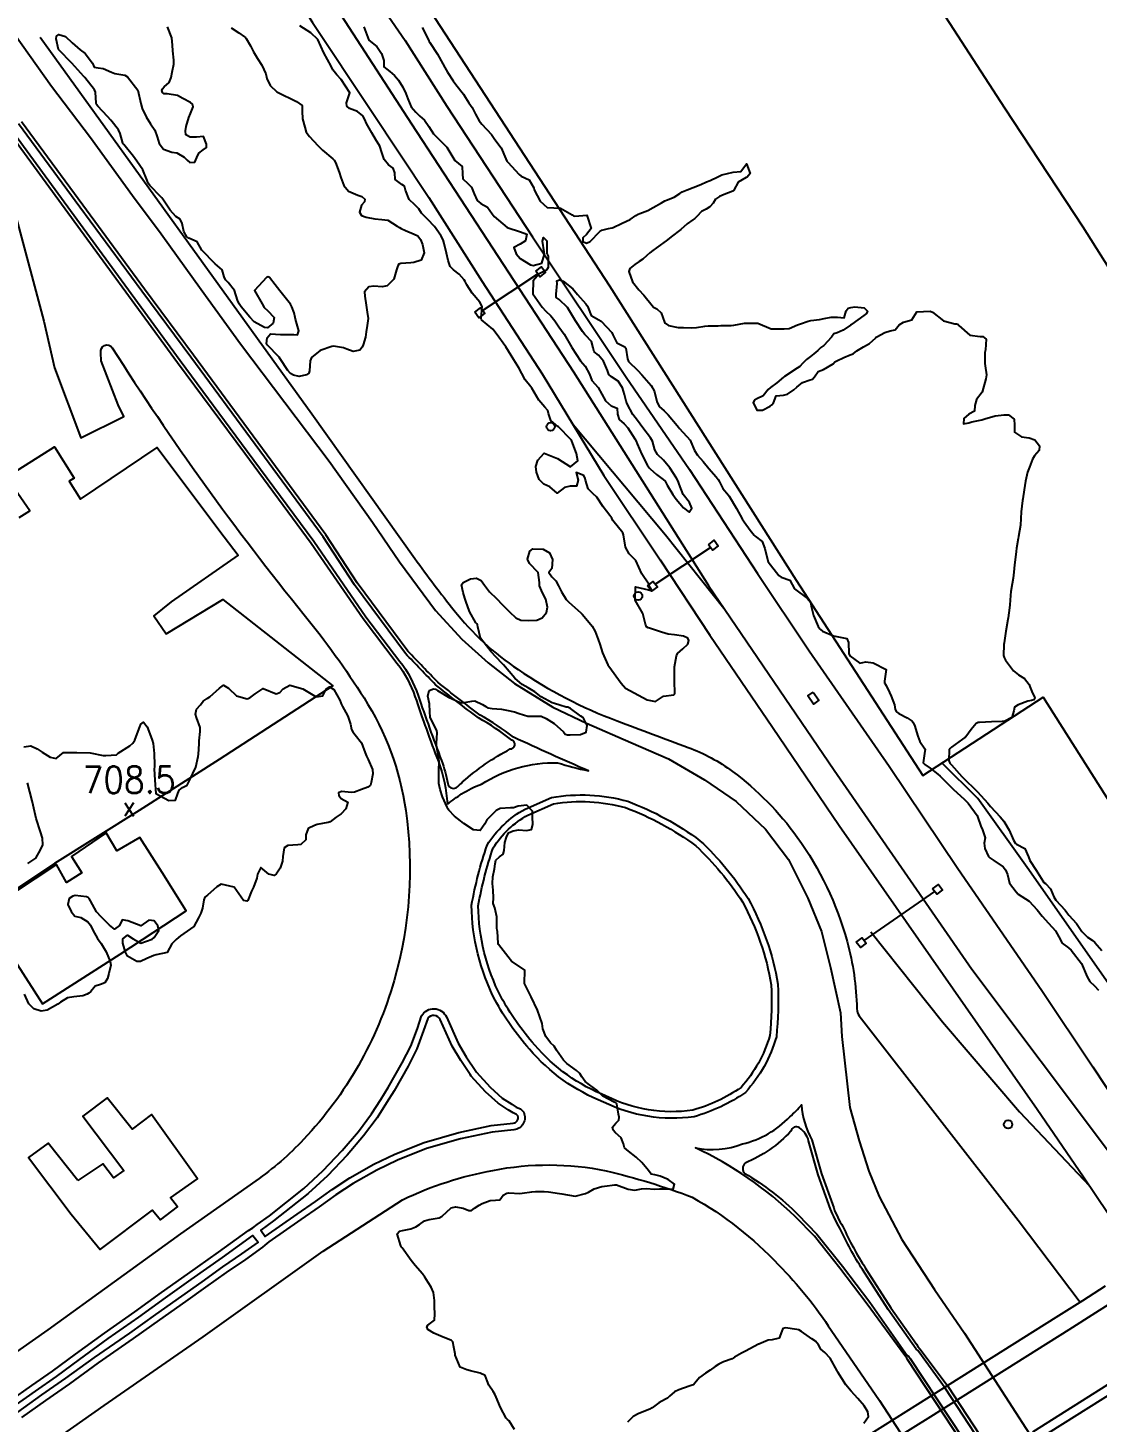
# Model space of a CAD drawing. Header units: metres. Extents: x 307586 to 320046, y 7427249 to 7434250.
# Drawn here: x 307871.4 to 308032.8, y 7433905 to 7434115.3 of the extents above; entities that cross this region are included whole.
import ezdxf
from ezdxf.enums import TextEntityAlignment as Align

# ---------------------------------------------------------------- set-up
doc = ezdxf.new("R2010")
doc.units = ezdxf.units.M
doc.header["$MEASUREMENT"] = 0
for name, color, linetype in [('Area Verde e Lazer', 45, 'Continuous'), ('Armario', 62, 'Continuous'), ('Curvas de Nivel 1m', 11, 'Continuous'), ('Divisa', 42, 'FENCELINE2'), ('Edificações', 30, 'Continuous'), ('Linha Férrea', 20, 'Continuous'), ('Pontes_Viadutos_Tubos', 190, 'Continuous'), ('Pontos Cotados', 45, 'Continuous'), ('Portico', 45, 'Continuous'), ('Postes', 20, 'Continuous'), ('Vias Primárias', 230, 'Continuous')]:
    doc.layers.add(name, color=color, linetype=linetype)
doc.styles.add('Style-STANDARD', font='STANDARD.shx')
doc.linetypes.add('FENCELINE2', pattern='A,0.25,-0.1,[132,ltypeshp.shx,S=0.1,R=0,X=-0.1,Y=0],-0.1,1', length=1.45)

# ---------------------------------------------------------------- blocks, each defined once
blk = doc.blocks.new('ELVTXT_80')
at = {"layer": 'Pontos Cotados', "linetype": 'Continuous', "style": 'Style-STANDARD'}
for s, height, p in [('708.5', 4, (0, 4)), ('x', 3, (0, 0))]:
    blk.add_text(s, height=height, dxfattribs=at).set_placement(p, align=Align.MIDDLE_CENTER)

msp = doc.modelspace()

# ---------------------------------------------------------------- linework, layer by layer
at = {"layer": 'Area Verde e Lazer'}
for points in [[(307864.52, 7434105.84), (307882.61, 7434081.18), (307894.36, 7434065.1), (307904.5, 7434051.43), (307914.54, 7434037.86), (307922.37, 7434026.47), (307927.53, 7434019.73, -0.082107), (307930.28, 7434014.58, 0.009656), (307933.8, 7434004.79, -0.049779), (307934.74, 7434001.32, 0.496197), (307936.01, 7434000.66, 0.040254), (307937, 7434001.56, -0.05942), (307944.18, 7434006.51, 0.843589), (307944.42, 7434007.85, 0.03449), (307939.39, 7434011.21, -0.010878), (307932.92, 7434016.2, -0.003733), (307928.36, 7434020.93), (307920.69, 7434031.28), (307915.95, 7434038.51), (307905.68, 7434052.45), (307895.98, 7434065.61), (307888.56, 7434075.58), (307879.24, 7434088.26), (307869.98, 7434100.83)], [(308026.04, 7433885.34), (308009.84, 7433910.1), (308005.85, 7433915.58), (308005.71, 7433915.77), (308005.44, 7433915.96), (308001.21, 7433921.95), (307997.35, 7433927.98, -0.035858), (307993.95, 7433934.24, -0.050118), (307992.54, 7433937.11), (307990.66, 7433942.25), (307989.22, 7433947.41, 0.178339), (307987.83, 7433949.36, 0.525699), (307986.54, 7433948.85, -0.10742), (307979.64, 7433944.05, 0.422898), (307979.58, 7433942.48, -0.064893), (307987.59, 7433936.3), (307990.47, 7433933.34), (307994.32, 7433928.48), (307998.44, 7433923.07), (308004.09, 7433915.04), (308004.32, 7433914.85), (308004.55, 7433914.58), (308022.52, 7433887.41)]]:
    msp.add_lwpolyline(points, format="xyb", dxfattribs=at)
for points in [[(307946.85, 7433996.54), (307950.7, 7433998.24, -0.108449), (307961.6, 7433997.67, -0.068493), (307972.18, 7433991.91, -0.061974), (307979.24, 7433983.43, -0.081232), (307983.59, 7433970.93, -0.031935), (307983.37, 7433963.3, -0.111677), (307979.02, 7433955.45, -0.080114), (307971.73, 7433952.01, -0.15169), (307958.68, 7433954.15, -0.121981), (307947.88, 7433961.84, -0.052271), (307942.74, 7433969.18, -0.113308), (307939.34, 7433982.87, -0.035037), (307941.6, 7433991.59, -0.124435)], [(307938.13, 7433957.4), (307936.7, 7433959.51), (307935.42, 7433961.67), (307933.63, 7433965.68, 0.588712), (307931.72, 7433965.84), (307931.1, 7433964.02), (307930.09, 7433961.29), (307928.76, 7433958.68), (307926.64, 7433954.94), (307925.51, 7433953.12), (307924.08, 7433950.89), (307922.05, 7433948.17), (307919.58, 7433945.25), (307916.62, 7433942.14), (307913.66, 7433939.43), (307908.43, 7433935.31), (307906.55, 7433933.94), (307907.19, 7433932.96), (307912.01, 7433936.34), (307914.78, 7433938.27), (307917.3, 7433940.08), (307919.97, 7433941.83), (307923.6, 7433943.86), (307926.76, 7433945.38), (307931.21, 7433947.17), (307936.43, 7433948.66), (307941.29, 7433949.71), (307944.63, 7433950.06, 0.475378), (307945.35, 7433951.16), (307945.14, 7433951.39), (307944.62, 7433951.6), (307943.87, 7433952.08), (307942.36, 7433953.06), (307940.44, 7433954.78), (307938.26, 7433957.17)]]:
    msp.add_lwpolyline(points, format="xyb", close=True, dxfattribs=at)
msp.add_lwpolyline([(307869.3, 7433907.37), (307872.54, 7433909.66), (307875.69, 7433911.84), (307879.17, 7433914.42), (307883.52, 7433917.56), (307888.11, 7433920.78), (307892.14, 7433923.73), (307896.03, 7433926.47), (307900.73, 7433929.81), (307905.33, 7433933.11), (307906.13, 7433932.13), (307903.63, 7433930.34), (307900.76, 7433928.37), (307897.63, 7433926.13), (307894.57, 7433923.96), (307890.66, 7433921.22), (307886.69, 7433918.39), (307881.4, 7433914.71), (307877.07, 7433911.58), (307873.45, 7433909.06), (307869.81, 7433906.48)], dxfattribs=at)
at = {"layer": 'Armario'}
msp.add_lwpolyline([(307989.91, 7434015.09), (307990.77, 7434013.85), (307989.96, 7434013.28), (307989.1, 7434014.52)], close=True, dxfattribs=at)
at = {"layer": 'Curvas de Nivel 1m', "flags": 128}
for points, elevation in [([(307902.07, 7434115.31), (307903.23, 7434114.52), (307904.06, 7434113.92), (307904.2, 7434113.82), (307904.32, 7434113.68), (307904.97, 7434112.59), (307905.44, 7434111.66), (307906.02, 7434110.67), (307906.69, 7434109.64), (307907.28, 7434108.35), (307907.44, 7434107.64), (307907.97, 7434106.59), (307908.97, 7434105.62), (307909.95, 7434105.14), (307911.01, 7434104.66), (307911.94, 7434104.17), (307912.8, 7434103.57), (307912.76, 7434102.74), (307912.85, 7434101.57), (307913.16, 7434100.3), (307913.4, 7434099.56), (307913.88, 7434098.89), (307915.16, 7434097.55), (307915.85, 7434096.84), (307917.4, 7434095.52), (307917.63, 7434095.31), (307917.83, 7434094.99), (307918.37, 7434093.5), (307918.6, 7434092.71), (307919.07, 7434091.5), (307919.78, 7434090.65), (307921.17, 7434090.07), (307921.77, 7434089.87), (307922.22, 7434089.46), (307922.17, 7434089.05), (307921.75, 7434088.54), (307921.41, 7434087.47), (307921.74, 7434086.98), (307922.45, 7434086.74), (307923.73, 7434086.47), (307924.78, 7434086.38), (307925.73, 7434086.26), (307927.11, 7434085.4), (307927.47, 7434085.16), (307927.71, 7434085.04), (307928.39, 7434084.7), (307929.7, 7434084.15), (307930.24, 7434083.91), (307930.65, 7434083.36), (307930.96, 7434082.62), (307931.18, 7434081.35), (307930.76, 7434080.25), (307929.65, 7434079.88), (307929.18, 7434079.84), (307927.65, 7434079.75), (307927.38, 7434079.66), (307927.23, 7434079.4), (307927.02, 7434078.78), (307926.63, 7434077.4), (307925.61, 7434076.38), (307924.83, 7434076.21), (307923.61, 7434076.33), (307922.82, 7434076.23), (307922.2, 7434075.45), (307922.21, 7434074.83), (307922.45, 7434073.45), (307922.59, 7434072.42), (307922.72, 7434071.45), (307922.61, 7434070.37), (307922.44, 7434069.45), (307922.35, 7434068.62), (307921.99, 7434067.46), (307921.84, 7434067.11), (307921.5, 7434066.68), (307920.49, 7434066.48), (307919.5, 7434066.81), (307919.03, 7434067.02), (307917.5, 7434067.26), (307917.23, 7434067.24), (307915.49, 7434066.64), (307914.21, 7434065.55), (307913.99, 7434065.04), (307913.89, 7434063.56), (307913.79, 7434063.22), (307913.45, 7434062.97), (307912.3, 7434062.72), (307911.45, 7434062.88), (307911, 7434063.14), (307910.61, 7434063.59), (307909.48, 7434065.39), (307909.3, 7434065.61), (307907.5, 7434067.49), (307907.43, 7434067.56), (307907.4, 7434067.63), (307907.51, 7434068.53), (307908.02, 7434069.13), (307909.52, 7434069.05), (307910.98, 7434069.05), (307911.52, 7434069.02), (307912.09, 7434069.01), (307912.25, 7434069.57), (307911.78, 7434071.35), (307911.73, 7434071.58), (307911.56, 7434072.28), (307911.21, 7434073.22), (307911.01, 7434073.59), (307909.6, 7434075.37), (307909.4, 7434075.61), (307908.69, 7434076.54), (307907.85, 7434077.63), (307907.62, 7434077.76), (307907.41, 7434077.63), (307905.6, 7434075.66), (307906.74, 7434073.64), (307907.05, 7434073.12), (307907.56, 7434072.66), (307908.55, 7434071.62), (307908.42, 7434070.74), (307907.53, 7434070.05), (307907.09, 7434070.07), (307905.54, 7434070.96), (307904.87, 7434071.67), (307903.57, 7434073.22), (307903.25, 7434073.68), (307903.03, 7434074.23), (307902.56, 7434075.69), (307901.61, 7434076.88), (307901.21, 7434077.29), (307901, 7434077.71), (307900.69, 7434078.77), (307899.64, 7434079.68), (307899.57, 7434079.73), (307897.67, 7434081.7), (307897.65, 7434081.75), (307896.94, 7434083.01), (307895.69, 7434083.56), (307895.38, 7434083.78), (307894.93, 7434084.57), (307894.65, 7434085.79), (307894.34, 7434086.41), (307893.73, 7434086.85), (307892.86, 7434087.81), (307891.76, 7434089.47), (307891.61, 7434089.67), (307891.46, 7434089.82), (307889.79, 7434091.5), (307889.55, 7434091.85), (307889.37, 7434092.28), (307888.74, 7434093.86), (307887.83, 7434095.2), (307887.31, 7434095.88), (307885.86, 7434097.7), (307885.77, 7434097.8), (307885.71, 7434097.89), (307885.33, 7434099.36), (307885.07, 7434099.9), (307883.9, 7434101.37), (307883.39, 7434101.93), (307881.93, 7434103.47), (307881.73, 7434103.74), (307881.67, 7434103.94), (307881.58, 7434105.57), (307881.44, 7434105.95), (307879.98, 7434107.78), (307879.82, 7434107.97), (307878, 7434109.99), (307876.03, 7434111.97), (307876.01, 7434112.01), (307875.65, 7434113.62), (307875.68, 7434114.02), (307876.06, 7434114.3), (307877.04, 7434114), (307878.04, 7434113.02), (307879.29, 7434111.98), (307880.02, 7434111.44), (307881.13, 7434109.95), (307881.4, 7434109.35), (307882, 7434109.28), (307882.76, 7434109.17), (307883.99, 7434108.6), (307884.51, 7434108.43), (307885.99, 7434108.15), (307886.4, 7434107.89), (307887.95, 7434105.87), (307888.43, 7434103.86), (307888.64, 7434103.14), (307889.23, 7434101.86), (307889.9, 7434100.81), (307890.53, 7434099.84), (307890.89, 7434098.85), (307891.18, 7434097.83), (307891.85, 7434096.98), (307893.11, 7434096.54), (307893.84, 7434096.43), (307894.96, 7434095.78), (307895.4, 7434095.34), (307895.83, 7434094.99), (307896.58, 7434095.01), (307896.9, 7434095.76), (307897.2, 7434096.4), (307897.85, 7434096.88), (307898.33, 7434097.27), (307898.34, 7434097.75), (307897.87, 7434098.88), (307896.85, 7434098.79), (307895.87, 7434098.79), (307895.24, 7434099.14), (307895.15, 7434099.78), (307895.25, 7434100.42), (307895.66, 7434101.77), (307895.92, 7434102.38), (307896.31, 7434103.39), (307896.23, 7434103.77), (307895.94, 7434104.03), (307894.79, 7434104.64), (307893.95, 7434105.07), (307892.4, 7434105.36), (307891.95, 7434105.34), (307891.68, 7434105.56), (307891.61, 7434105.83), (307891.69, 7434106.09), (307891.96, 7434106.38), (307892.72, 7434107.06), (307892.98, 7434107.81), (307893.18, 7434108.62), (307893.4, 7434109.81), (307893.4, 7434110.41), (307893.25, 7434111.81), (307893.19, 7434112.66), (307893.09, 7434113.81), (307892.44, 7434115.44)], 708), ([(307944.84, 7433903.86), (307944.03, 7433905.17), (307943.76, 7433905.37), (307943.57, 7433905.58), (307942.72, 7433907.19), (307942.06, 7433908.74), (307941.87, 7433909.2), (307941.62, 7433909.59), (307940.96, 7433910.54), (307940.72, 7433911.21), (307940.4, 7433911.98), (307939.64, 7433912.33), (307938.2, 7433912.69), (307937.65, 7433912.84), (307936.61, 7433913.26), (307935.88, 7433915.07), (307935.86, 7433915.27), (307935.69, 7433916.28), (307935.51, 7433917.08), (307935.3, 7433917.28), (307933.71, 7433917.95), (307932.66, 7433918.37), (307931.73, 7433918.94), (307931.57, 7433919.32), (307931.74, 7433919.58), (307932.73, 7433920.33), (307932.81, 7433921.31), (307932.73, 7433922.35), (307932.76, 7433923.31), (307932.59, 7433924.52), (307932.26, 7433925.32), (307931.81, 7433926.05), (307931.31, 7433926.82), (307930.93, 7433927.33), (307929.84, 7433928.57), (307929.21, 7433929.36), (307927.87, 7433931.25), (307927.79, 7433931.37), (307927.67, 7433931.57), (307927.13, 7433933.38), (307927.49, 7433933.78), (307927.9, 7433933.89), (307929.16, 7433934.11), (307929.91, 7433934.44), (307930.47, 7433934.79), (307931.24, 7433935.33), (307931.93, 7433935.54), (307933.46, 7433935.78), (307933.93, 7433936.03), (307935.25, 7433937.28), (307935.94, 7433937.43), (307937.08, 7433937.26), (307937.94, 7433936.9), (307938.32, 7433936.87), (307938.79, 7433937.24), (307939.48, 7433937.7), (307939.95, 7433937.94), (307941.16, 7433938.41), (307941.96, 7433938.47), (307942.63, 7433938.52), (307943.13, 7433939.19), (307943.65, 7433939.5), (307943.97, 7433939.54), (307945.65, 7433939.48), (307945.97, 7433939.49), (307947.42, 7433939.69), (307947.97, 7433939.74), (307949.31, 7433939.78), (307949.97, 7433939.71), (307951.61, 7433939.45), (307951.97, 7433939.4), (307953.96, 7433939.06), (307955.55, 7433939.45), (307955.97, 7433939.66), (307956.83, 7433940.18), (307957.99, 7433940.51), (307958.43, 7433940.56), (307959.99, 7433940.78), (307960.22, 7433940.75), (307961.98, 7433940.1), (307962.99, 7433939.94), (307963.98, 7433940.14), (307964.69, 7433940.22), (307965.98, 7433940.1), (307966.73, 7433940.15), (307967.98, 7433940.17), (307968.76, 7433940.11), (307968.96, 7433940.88), (307968, 7433941.56), (307966.83, 7433942.08), (307966.01, 7433942.26), (307965.46, 7433942.38), (307965.03, 7433942.92), (307964.03, 7433944.12), (307963.18, 7433944.95), (307962.05, 7433945.86), (307961.44, 7433946.35), (307961.27, 7433946.97), (307960.92, 7433947.83), (307960.08, 7433948.6), (307959.74, 7433948.99), (307959.61, 7433949.47), (307960.1, 7433950.06), (307960.56, 7433950.53), (307960.62, 7433950.98), (307960.53, 7433951.4), (307960.28, 7433952.99), (307960.14, 7433953.14), (307959.89, 7433953.24), (307958.15, 7433954.16), (307957.23, 7433955.02), (307956.17, 7433955.87), (307955.47, 7433956.33), (307954.98, 7433957.05), (307954.71, 7433957.57), (307954.19, 7433958), (307952.7, 7433959.08), (307952.21, 7433959.55), (307951.15, 7433961.1), (307950.8, 7433961.66), (307950.24, 7433962.16), (307949.55, 7433963.12), (307949.12, 7433964.27), (307949, 7433965.12), (307948.3, 7433967.13), (307947.36, 7433969.14), (307946.35, 7433971.15), (307946.37, 7433973.15), (307944.39, 7433974.51), (307943.84, 7433975.19), (307942.42, 7433977.03), (307942.37, 7433977.15), (307942.36, 7433977.2), (307942.24, 7433979), (307942.21, 7433979.2), (307942.17, 7433979.48), (307942.16, 7433981.2), (307941.84, 7433982.56), (307941.6, 7433983.21), (307941.65, 7433984.07), (307941.62, 7433985.21), (307941.52, 7433986.2), (307941.54, 7433987.22), (307941.79, 7433988.44), (307941.92, 7433989.21), (307942.03, 7433989.75), (307942.58, 7433990.22), (307943.13, 7433990.65), (307943.25, 7433991.19), (307943.39, 7433992.41), (307943.6, 7433993.19), (307943.93, 7433993.88), (307944.63, 7433994.18), (307945.5, 7433994.3), (307946.63, 7433994.22), (307947.39, 7433994.38), (307947.6, 7433995.14), (307947.52, 7433996.27), (307947.56, 7433997.14), (307946.67, 7433998.04), (307945.37, 7433997.87), (307944.67, 7433997.63), (307944.24, 7433997.61), (307942.67, 7433997.53), (307942.06, 7433997.21), (307940.65, 7433995.8), (307940.43, 7433995.44), (307940.36, 7433995.23), (307939.65, 7433994.22), (307938.63, 7433994.3), (307937.16, 7433995.26), (307936.65, 7433995.68), (307935.77, 7433996.4), (307934.92, 7433997.3), (307934.82, 7433997.45), (307934.67, 7433997.75), (307933.96, 7433999.31), (307933.59, 7434000.42), (307933.41, 7434001.31), (307933.38, 7434002.66), (307933.42, 7434003.31), (307933.44, 7434004.62), (307933.37, 7434005.31), (307933.07, 7434007.03), (307933.05, 7434007.32), (307933.14, 7434008.97), (307933.09, 7434009.32), (307932.81, 7434009.85), (307932.08, 7434011.33), (307932.03, 7434012.14), (307932, 7434013.33), (307931.75, 7434014.46), (307931.96, 7434015.33), (307932.61, 7434015.6), (307932.88, 7434015.52), (307933.21, 7434015.32), (307934.87, 7434014.33), (307936.62, 7434013.51), (307936.86, 7434013.46), (307938.37, 7434013.74), (307938.86, 7434013.78), (307940.02, 7434013.23), (307940.52, 7434012.9), (307940.85, 7434012.72), (307941.43, 7434012.63), (307942.85, 7434012.5), (307943.64, 7434012.39), (307944.84, 7434012.13), (307945.51, 7434011.84), (307946.84, 7434011.47), (307948.49, 7434011.48), (307948.84, 7434011.44), (307949.58, 7434011.12), (307950.82, 7434010.38), (307952.23, 7434009.09), (307952.48, 7434008.77), (307952.8, 7434008.65), (307953.23, 7434008.64), (307954.8, 7434008.7), (307955.65, 7434009.05), (307955.8, 7434010.06), (307955.28, 7434011.05), (307955.07, 7434011.29), (307954.84, 7434011.47), (307953.3, 7434012.63), (307952.85, 7434012.81), (307952.61, 7434012.84), (307951.66, 7434013.1), (307950.86, 7434013.35), (307950.49, 7434013.48), (307948.87, 7434014.39), (307947.87, 7434015.14), (307946.89, 7434015.76), (307945.96, 7434016.23), (307944.9, 7434017.18), (307943.16, 7434019.2), (307942.93, 7434019.46), (307941.24, 7434021.22), (307940.96, 7434021.6), (307940.25, 7434022.52), (307939.69, 7434023.24), (307939.29, 7434024.96), (307939.25, 7434025.25), (307939.15, 7434025.39), (307939.01, 7434025.56), (307938.05, 7434027.26), (307937.48, 7434028.82), (307937.34, 7434029.27), (307937.06, 7434030.1), (307936.84, 7434031.27), (307937.08, 7434031.6), (307938.17, 7434032.17), (307939.08, 7434032.29), (307939.79, 7434031.95), (307940.28, 7434031.23), (307941.06, 7434030.22), (307942.09, 7434029.21), (307943.03, 7434028.27), (307944.05, 7434027.19), (307945.01, 7434026.27), (307945.8, 7434025.96), (307947.01, 7434025.9), (307948.2, 7434025.95), (307949.01, 7434026.32), (307949.65, 7434027.12), (307949.81, 7434027.9), (307949.56, 7434029.12), (307949.06, 7434030.05), (307948.59, 7434031.13), (307948.6, 7434031.61), (307948.42, 7434033.14), (307947.11, 7434034.48), (307946.81, 7434035.15), (307947.14, 7434036.36), (307947.59, 7434036.69), (307949.14, 7434036.67), (307950.13, 7434036.11), (307950.58, 7434035.11), (307950.46, 7434033.76), (307949.99, 7434033.12), (307950.47, 7434032.49), (307951.08, 7434031.86), (307951.49, 7434031.1), (307951.93, 7434030.22), (307952.62, 7434029.08), (307953.04, 7434028.64), (307954.83, 7434027.06), (307955.02, 7434026.85), (307955.84, 7434025.88), (307956.55, 7434025.04), (307956.99, 7434024.23), (307957.44, 7434023.03), (307957.69, 7434022.3), (307958.11, 7434021.02), (307958.93, 7434019.23), (307959.06, 7434019.01), (307959.45, 7434018.47), (307960.53, 7434016.99), (307960.9, 7434016.44), (307961.58, 7434015.67), (307962.88, 7434014.96), (307964.87, 7434013.9), (307966.12, 7434013.67), (307966.87, 7434014.16), (307967.32, 7434014.46), (307968.88, 7434014.66), (307968.98, 7434014.79), (307969, 7434014.89), (307968.98, 7434016.81), (307968.98, 7434016.89), (307968.96, 7434018.85), (307968.96, 7434018.89), (307969.26, 7434020.57), (307969.41, 7434020.89), (307970.21, 7434021.63), (307970.97, 7434022.3), (307971.13, 7434022.87), (307970.98, 7434023.21), (307970.35, 7434023.51), (307968.99, 7434023.73), (307968.03, 7434023.85), (307966.99, 7434024.13), (307965.2, 7434024.73), (307965, 7434024.8), (307964.75, 7434024.94), (307964.62, 7434025.33), (307964.19, 7434026.95), (307963.04, 7434028.96), (307963.07, 7434030.96), (307965.07, 7434030.51), (307965.61, 7434030.39), (307965.23, 7434030.94), (307965.18, 7434031.04), (307965.08, 7434031.38), (307964.03, 7434032.95), (307963.12, 7434034.96), (307962.13, 7434035.97), (307961.56, 7434036.98), (307961.3, 7434038.84), (307961.25, 7434038.98), (307961.16, 7434039.1), (307959.69, 7434041), (307959.5, 7434041.31), (307959.2, 7434041.73), (307958.2, 7434043.02), (307957.23, 7434044.49), (307956.65, 7434045.04), (307955.93, 7434045.73), (307955.55, 7434047.06), (307955.5, 7434047.29), (307955.27, 7434047.77), (307954.11, 7434048.24), (307954.41, 7434047.07), (307954.16, 7434046.16), (307953.25, 7434046.15), (307952.38, 7434045.96), (307951.24, 7434045.1), (307950.18, 7434046.04), (307949.26, 7434046.45), (307948.57, 7434047.14), (307948.13, 7434048.29), (307948.05, 7434049.14), (307948.34, 7434050.1), (307949.31, 7434051.13), (307951.3, 7434050.33), (307953.28, 7434049.08), (307954.37, 7434049.99), (307954.16, 7434051.07), (307953.48, 7434052.93), (307953.42, 7434053.08), (307953.33, 7434053.19), (307951.47, 7434055.1), (307951.36, 7434055.18), (307950.33, 7434056.08), (307949.97, 7434057.12), (307949.85, 7434057.59), (307949.39, 7434058.06), (307948.49, 7434059.14), (307947.43, 7434060.95), (307947.28, 7434061.15), (307946.46, 7434062.18), (307945.91, 7434063.17), (307945.47, 7434064.01), (307944.73, 7434065.19), (307943.5, 7434067.2), (307942.08, 7434069.21), (307941.53, 7434069.85), (307939.86, 7434071.25), (307939.78, 7434071.47), (307939.93, 7434073.24), (307939.58, 7434073.93), (307938.42, 7434075.26), (307937.62, 7434076.52), (307937.36, 7434077.01), (307937.21, 7434077.28), (307936.48, 7434078.14), (307935.64, 7434078.77), (307935.13, 7434079.31), (307934.79, 7434080.18), (307934.55, 7434081.31), (307934.23, 7434082.78), (307934.05, 7434083.32), (307933.7, 7434083.99), (307932.77, 7434085.33), (307931.73, 7434086.36), (307930.81, 7434087.35), (307930.39, 7434088), (307929.76, 7434088.62), (307928.93, 7434089.38), (307928.35, 7434090.81), (307928.21, 7434091.39), (307927.8, 7434091.65), (307926.81, 7434092.41), (307926.78, 7434093.41), (307926.52, 7434094.11), (307925.82, 7434094.61), (307925.14, 7434095.43), (307924.78, 7434096.5), (307924.51, 7434097.43), (307923.87, 7434098.52), (307923.28, 7434099.45), (307922.51, 7434100.85), (307922.24, 7434101.46), (307921.92, 7434102.02), (307921.14, 7434102.68), (307919.93, 7434103.14), (307919.5, 7434103.49), (307919.47, 7434103.97), (307919.95, 7434105.49), (307918.66, 7434107.5), (307917.99, 7434108.2), (307917.42, 7434108.94), (307917.15, 7434109.52), (307916.03, 7434111.54), (307915.16, 7434113.55), (307914.06, 7434114.53), (307912.4, 7434115.58)], 708), ([(307922.07, 7434115.46), (307922.86, 7434113.45), (307924.04, 7434112.46), (307924.76, 7434111.43), (307925.08, 7434110.37), (307925.08, 7434109.43), (307926, 7434108.69), (307926.7, 7434108.12), (307927.33, 7434107.4), (307927.97, 7434106.33), (307928.42, 7434105.39), (307928.74, 7434104.59), (307929.24, 7434103.38), (307929.93, 7434102.59), (307930.55, 7434101.99), (307931.22, 7434101.35), (307931.9, 7434100.41), (307932.61, 7434099.33), (307933.87, 7434098.07), (307934.6, 7434097.31), (307935.83, 7434095.3), (307936.94, 7434094.4), (307936.99, 7434093.28), (307937.05, 7434092.53), (307937.8, 7434091.81), (307938.31, 7434091.26), (307938.76, 7434090.28), (307939.2, 7434089.26), (307939.76, 7434088.82), (307940.76, 7434088.24), (307941.44, 7434087.22), (307941.74, 7434086.83), (307943.71, 7434085.2), (307945.71, 7434084.54), (307946.7, 7434084.17), (307946.47, 7434083.17), (307945.69, 7434082.68), (307944.7, 7434082.17), (307945.1, 7434081.19), (307945.66, 7434080.48), (307947.25, 7434079.56), (307947.65, 7434079.46), (307948.97, 7434079.82), (307949.33, 7434081.13), (307949.28, 7434081.53), (307949.04, 7434083.14), (307949.18, 7434083.65), (307949.69, 7434083.17), (307949.71, 7434083.15), (307949.72, 7434083.13), (307949.73, 7434081.19), (307949.74, 7434081.13), (307949.92, 7434080.87), (307949.9, 7434079.13), (307949.64, 7434078.72), (307948.57, 7434078.21), (307947.62, 7434077.15), (307947.6, 7434075.15), (307949, 7434073.14), (307949.57, 7434072.56), (307950.31, 7434071.86), (307950.89, 7434071.11), (307951.54, 7434070.21), (307952.3, 7434069.09), (307953.5, 7434067.08), (307954.8, 7434065.07), (307955.47, 7434064.25), (307956.16, 7434063.05), (307956.49, 7434062.09), (307957.43, 7434061.03), (307958.54, 7434059.02), (307959.4, 7434058.26), (307960.33, 7434057.93), (307960.38, 7434057), (307960.61, 7434056.22), (307961.37, 7434055.58), (307961.94, 7434054.97), (307963.01, 7434053.29), (307963.17, 7434052.96), (307963.33, 7434052.54), (307964.02, 7434050.95), (307964.87, 7434049.37), (307965.15, 7434048.94), (307965.28, 7434048.79), (307966.27, 7434047.93), (307967.27, 7434047.16), (307967.56, 7434046.91), (307967.87, 7434046.29), (307968.7, 7434044.9), (307969.23, 7434044.21), (307970.31, 7434042.88), (307971.21, 7434042.25), (307971.59, 7434042.86), (307971.23, 7434043.69), (307970.29, 7434044.88), (307969.7, 7434046.45), (307969.54, 7434046.89), (307969.27, 7434047.38), (307968.26, 7434048.9), (307967.3, 7434050.07), (307966.42, 7434050.92), (307966.01, 7434051.62), (307965.65, 7434052.94), (307965.34, 7434053.44), (307964.21, 7434054.95), (307963.37, 7434056.06), (307962.68, 7434056.97), (307961.82, 7434058.56), (307961.67, 7434058.98), (307961.42, 7434059.96), (307961.13, 7434060.98), (307960.45, 7434062.01), (307959.45, 7434062.63), (307959.08, 7434063.01), (307958.85, 7434063.63), (307958.28, 7434065.02), (307957.49, 7434065.92), (307956.86, 7434066.4), (307956.69, 7434067.04), (307956.43, 7434067.96), (307955.52, 7434068.95), (307955.42, 7434069.06), (307955.11, 7434069.48), (307954.04, 7434071.08), (307953.56, 7434071.84), (307952.8, 7434073.09), (307951.59, 7434074.34), (307951.12, 7434074.64), (307951.1, 7434075.11), (307951.25, 7434076.73), (307951.23, 7434077.11), (307951.62, 7434077.3), (307952.19, 7434077.09), (307953.61, 7434075.9), (307954.32, 7434075.07), (307955.58, 7434073.66), (307955.83, 7434073.31), (307955.94, 7434073.05), (307956.42, 7434071.91), (307957.56, 7434071.26), (307957.91, 7434071.03), (307959.53, 7434069.33), (307959.69, 7434069.01), (307960.28, 7434067.77), (307961.5, 7434067.16), (307961.62, 7434066.98), (307961.86, 7434065.35), (307962.05, 7434064.97), (307963.46, 7434063.61), (307964.03, 7434062.95), (307965.44, 7434061.32), (307965.61, 7434061.11), (307965.71, 7434060.94), (307965.95, 7434060.41), (307966.3, 7434058.93), (307966.64, 7434058.16), (307967.39, 7434057.54), (307968.03, 7434056.9), (307969.37, 7434055.3), (307969.56, 7434055.08), (307969.74, 7434054.88), (307971.34, 7434053.08), (307971.46, 7434052.86), (307972.01, 7434051.55), (307972.47, 7434050.85), (307973.3, 7434049.89), (307974.18, 7434048.83), (307975.27, 7434047.54), (307975.59, 7434047.14), (307975.75, 7434046.81), (307976.28, 7434045.83), (307977.14, 7434044.79), (307977.24, 7434044.64), (307978.31, 7434042.78), (307979.2, 7434041.24), (307979.51, 7434040.77), (307980.41, 7434039.52), (307981, 7434038.75), (307981.16, 7434038.62), (307982.23, 7434037.81), (307982.62, 7434036.73), (307982.69, 7434036.28), (307983.12, 7434034.72), (307984.74, 7434032.7), (307985.09, 7434032.44), (307986.39, 7434031.98), (307987.07, 7434030.67), (307989.05, 7434029.23), (307989.5, 7434028.65), (307989.61, 7434028.07), (307989.94, 7434026.64), (307990.67, 7434024.97), (307990.93, 7434024.63), (307991, 7434024.55), (307991.33, 7434024.29), (307992.99, 7434023.6), (307994.23, 7434023.34), (307994.98, 7434023.19), (307995.25, 7434022.58), (307995.31, 7434020.93), (307995.44, 7434020.57), (307996.94, 7434019.47), (307997.84, 7434019.64), (307998.94, 7434019.5), (308000.92, 7434018.51), (308000.65, 7434016.76), (308000.69, 7434016.51), (308000.9, 7434016.1), (308001.43, 7434015.04), (308001.67, 7434014.5), (308002.16, 7434013.19), (308002.28, 7434012.49), (308002.48, 7434012.12), (308002.85, 7434011.84), (308004.11, 7434011.2), (308004.84, 7434010.69), (308004.95, 7434010.58), (308005.02, 7434010.46), (308005.19, 7434010.09), (308005.72, 7434008.45), (308005.98, 7434007.63), (308006.78, 7434006.53), (308006.81, 7434006.43), (308006.81, 7434006.4), (308006.78, 7434006.16), (308006.53, 7434004.43), (308006.76, 7434004.16), (308007.54, 7434003.63), (308008.74, 7434002.7), (308009.06, 7434002.41), (308010.72, 7434000.76), (308010.9, 7434000.58), (308011.1, 7434000.38), (308012.69, 7433998.94), (308013.31, 7433998.35), (308014.66, 7433996.48), (308014.71, 7433996.38), (308014.72, 7433996.34), (308015.2, 7433994.88), (308015.47, 7433994.33), (308015.84, 7433993.1), (308015.73, 7433992.32), (308015.8, 7433991.52), (308016.37, 7433990.31), (308016.59, 7433990.08), (308017.18, 7433989.71), (308018.57, 7433988.72), (308018.93, 7433988.29), (308019.26, 7433987.58), (308019.54, 7433986.28), (308020.53, 7433984.95), (308020.87, 7433984.6), (308021.39, 7433984.26), (308022.51, 7433983.56), (308023.7, 7433982.23), (308024.48, 7433981.29), (308025.44, 7433980.21), (308026.46, 7433979.07), (308026.97, 7433978.19), (308027.48, 7433977.23), (308028.43, 7433976.52), (308028.87, 7433976.17), (308030.4, 7433974.15), (308031.25, 7433972.14), (308031.67, 7433971.44), (308032.36, 7433970.79), (308032.99, 7433970.11)], 708), ([(307930.91, 7434115.36), (307931.3, 7434114.58), (307931.88, 7434113.34), (307931.95, 7434113.24), (307932.05, 7434113.1), (307933.22, 7434111.33), (307934.01, 7434109.89), (307934.32, 7434109.32), (307934.72, 7434108.59), (307935.55, 7434107.3), (307935.97, 7434106.77), (307937.15, 7434105.28), (307937.45, 7434104.78), (307937.94, 7434104), (307938.46, 7434103.26), (307938.93, 7434102.25), (307939.51, 7434101.25), (307939.91, 7434100.79), (307941.34, 7434099.23), (307941.56, 7434098.91), (307941.88, 7434098.44), (307942.81, 7434097.21), (307943.5, 7434095.54), (307943.69, 7434095.2), (307943.83, 7434095.03), (307945.53, 7434093.18), (307945.81, 7434092.93), (307947.02, 7434092.38), (307947.72, 7434091.15), (307947.79, 7434090.87), (307948.69, 7434089.14), (307949.75, 7434088.21), (307950.77, 7434088.14), (307951.75, 7434088.09), (307953.54, 7434087.08), (307953.74, 7434086.95), (307953.93, 7434086.89), (307955.74, 7434087.06), (307956.41, 7434085.05), (307955.7, 7434084.13), (307955.13, 7434083.64), (307955.16, 7434083.07), (307955.69, 7434082.81), (307956.26, 7434083.05), (307957.71, 7434084.56), (307957.99, 7434084.75), (307959.02, 7434085.02), (307959.58, 7434085.14), (307959.72, 7434085.19), (307960.95, 7434085.76), (307961.73, 7434086.12), (307962.3, 7434086.4), (307963.14, 7434086.97), (307963.5, 7434087.21), (307963.75, 7434087.31), (307964.94, 7434087.75), (307965.76, 7434088.17), (307967.01, 7434088.92), (307967.5, 7434089.18), (307967.77, 7434089.29), (307968.91, 7434089.76), (307969.78, 7434090.32), (307970.13, 7434090.54), (307970.87, 7434090.87), (307971.8, 7434091.22), (307972.97, 7434091.68), (307973.81, 7434092.06), (307974.35, 7434092.29), (307975.49, 7434092.82), (307975.71, 7434092.92), (307975.81, 7434092.97), (307976.14, 7434093.14), (307977.82, 7434093.51), (307978.97, 7434093.63), (307979.83, 7434094.77), (307980.38, 7434093.33), (307979.93, 7434092.77), (307979.81, 7434092.7), (307978.58, 7434092.01), (307977.94, 7434090.79), (307977.88, 7434090.7), (307977.79, 7434090.66), (307976.45, 7434090.14), (307975.78, 7434089.83), (307975.15, 7434089.44), (307974.8, 7434088.83), (307974.31, 7434088.28), (307973.75, 7434087.95), (307973.03, 7434087.57), (307972.35, 7434086.85), (307972.04, 7434086.55), (307971.74, 7434086.34), (307970.87, 7434085.73), (307969.91, 7434084.89), (307969.71, 7434084.71), (307968.69, 7434083.91), (307967.7, 7434083.17), (307967.35, 7434082.92), (307965.68, 7434081.69), (307965.25, 7434081.37), (307964.79, 7434080.95), (307964.19, 7434080.42), (307963.66, 7434080.06), (307963, 7434079.62), (307962.22, 7434078.97), (307962.08, 7434078.54), (307962.63, 7434076.97), (307963.6, 7434075.75), (307964.37, 7434074.95), (307965.58, 7434073.43), (307965.82, 7434073.18), (307966.3, 7434072.93), (307966.96, 7434072.32), (307967.49, 7434070.91), (307967.55, 7434070.77), (307968.07, 7434070.37), (307969.54, 7434070.09), (307970.34, 7434070.08), (307971.54, 7434070.06), (307972.29, 7434070.1), (307973.54, 7434070.3), (307974.05, 7434070.33), (307975.55, 7434070.36), (307975.98, 7434070.38), (307977.55, 7434070.39), (307977.91, 7434070.42), (307979.55, 7434070.77), (307981.55, 7434070.74), (307983.54, 7434069.89), (307984.37, 7434069.89), (307985.54, 7434069.87), (307986.28, 7434069.95), (307987.55, 7434070.49), (307987.68, 7434070.54), (307988.01, 7434070.67), (307989.16, 7434071.06), (307989.56, 7434071.13), (307990.88, 7434071.32), (307991.56, 7434071.44), (307992.62, 7434071.67), (307993.56, 7434071.66), (307994.58, 7434071.57), (307994.91, 7434072.59), (307995.17, 7434072.99), (307995.58, 7434073.13), (307996.21, 7434073.2), (307997.58, 7434073.06), (307998.08, 7434072.54), (307997.93, 7434072.18), (307997.57, 7434071.9), (307995.73, 7434070.58), (307995.63, 7434070.5), (307995.55, 7434070.45), (307994.45, 7434069.68), (307993.53, 7434069.28), (307993.01, 7434069.13), (307992.69, 7434068.61), (307991.51, 7434067.39), (307991.06, 7434067.08), (307990.59, 7434066.64), (307990.02, 7434066.12), (307989.49, 7434065.72), (307988.88, 7434065.26), (307988.27, 7434064.66), (307987.91, 7434064.23), (307987.47, 7434063.96), (307985.6, 7434062.7), (307985.45, 7434062.58), (307984.4, 7434061.76), (307983.44, 7434061.05), (307983.12, 7434060.72), (307982.35, 7434059.8), (307981.41, 7434059.35), (307981.03, 7434059.14), (307980.83, 7434058.76), (307981.39, 7434057.64), (307982.25, 7434057.6), (307983.4, 7434058.25), (307983.68, 7434058.43), (307983.91, 7434058.71), (307984.33, 7434059.8), (307985.42, 7434059.9), (307986.05, 7434060.06), (307987, 7434060.68), (307987.44, 7434061.07), (307988.31, 7434061.8), (307989.45, 7434062.18), (307989.78, 7434062.31), (307990.1, 7434062.64), (307990.67, 7434063.43), (307991.46, 7434063.74), (307992.92, 7434064.61), (307993.18, 7434064.9), (307993.48, 7434065.05), (307994.51, 7434065.57), (307995.49, 7434065.95), (307995.95, 7434066.12), (307996.52, 7434066.56), (307997.51, 7434067.19), (307998.39, 7434067.66), (307999.36, 7434068.53), (307999.43, 7434068.62), (307999.53, 7434068.68), (308000.71, 7434069.35), (308001.54, 7434069.58), (308002.3, 7434069.74), (308002.86, 7434070.49), (308003.56, 7434070.89), (308004.78, 7434071.25), (308005.57, 7434072.46), (308007.57, 7434072.58), (308007.91, 7434072.43), (308009.56, 7434071.1), (308011.3, 7434070.64), (308011.56, 7434070.66), (308011.75, 7434070.58), (308011.88, 7434070.39), (308013.53, 7434068.93), (308015.13, 7434068.74), (308015.53, 7434068.73), (308016, 7434068.33), (308015.91, 7434066.74), (308015.83, 7434066.34), (308015.81, 7434064.67), (308015.85, 7434064.33), (308016.05, 7434062.93), (308015.99, 7434062.33), (308015.43, 7434060.34), (308014.55, 7434059.22), (308014.32, 7434058.35), (308014.25, 7434057.49), (308013.39, 7434057.04), (308012.67, 7434056.37), (308012.58, 7434055.57), (308013.38, 7434055.72), (308013.86, 7434055.87), (308015.38, 7434056.18), (308015.83, 7434056.33), (308017.39, 7434056.77), (308018.75, 7434056.94), (308019.39, 7434056.92), (308020.25, 7434056.28), (308020.3, 7434055.35), (308020.28, 7434054.28), (308021.35, 7434053.58), (308022.52, 7434053.43), (308023.34, 7434053.17), (308024.06, 7434052.23), (308024, 7434051.56), (308023.32, 7434050.71), (308023.02, 7434050.24), (308022.54, 7434049), (308022.27, 7434048.26), (308021.94, 7434046.93), (308021.83, 7434046.26), (308021.6, 7434044.62), (308021.56, 7434044.27), (308021.52, 7434043.98), (308021.29, 7434042.27), (308021.19, 7434040.27), (308020.88, 7434038.56), (308020.83, 7434038.27), (308020.61, 7434036.82), (308020.54, 7434036.28), (308020.38, 7434035.03), (308020.3, 7434034.28), (308020.21, 7434033.17), (308020.1, 7434032.28), (308019.94, 7434031.42), (308019.74, 7434030.28), (308019.67, 7434029.68), (308019.59, 7434028.28), (308019.54, 7434027.78), (308019.33, 7434026.29), (308019.29, 7434026.02), (308019, 7434024.29), (308018.73, 7434022.54), (308018.7, 7434022.29), (308018.65, 7434020.6), (308018.72, 7434020.29), (308018.95, 7434019.9), (308020.12, 7434018.28), (308020.92, 7434017.71), (308021.82, 7434017.16), (308022.49, 7434016.25), (308022.59, 7434015.94), (308022.89, 7434015.16), (308023.35, 7434014.24), (308023.2, 7434013.91), (308022.88, 7434013.84), (308022.33, 7434013.7), (308020.87, 7434013.18), (308020.29, 7434012.84), (308020.19, 7434012.28), (308019.89, 7434011.24), (308018.84, 7434010.72), (308018.45, 7434010.68), (308016.84, 7434010.6), (308015, 7434010.51), (308014.83, 7434010.49), (308014.71, 7434010.46), (308014.51, 7434010.34), (308013.74, 7434009.43), (308012.96, 7434008.36), (308012.89, 7434008.27), (308012.8, 7434008.22), (308012.43, 7434008), (308010.79, 7434006.76), (308010.58, 7434006.6), (308010.44, 7434006.39), (308010.37, 7434004.79), (308010.51, 7434004.39), (308010.76, 7434004.1), (308012.32, 7434002.37), (308012.52, 7434002.15), (308012.73, 7434001.95), (308014.4, 7434000.34), (308014.71, 7434000.04), (308016.29, 7433998.32), (308016.46, 7433998.09), (308016.68, 7433997.85), (308018.12, 7433996.3), (308018.66, 7433995.6), (308019.5, 7433994.28), (308020.13, 7433992.77), (308020.43, 7433992.27), (308020.61, 7433992.13), (308021.85, 7433991.5), (308022.4, 7433990.24), (308022.59, 7433989.71), (308023.58, 7433988.23), (308024.55, 7433986.63), (308024.71, 7433986.38), (308024.95, 7433986.21), (308025.74, 7433985.41), (308026.22, 7433984.19), (308026.52, 7433983.71), (308027.93, 7433982.18), (308028.17, 7433981.85), (308028.49, 7433981.42), (308029.64, 7433980.16), (308030.46, 7433978.99), (308031.3, 7433978.14), (308032, 7433977.69), (308032.43, 7433977.32), (308033.47, 7433976.11)], 707), ([(307870.77, 7434006.81), (307871.82, 7434007), (307872.77, 7434006.54), (307873.54, 7434006.03), (307874.75, 7434005.29), (307875.67, 7434005.09), (307876.76, 7434005.99), (307878.76, 7434005.97), (307880.76, 7434005.94), (307882.76, 7434005.55), (307883.16, 7434005.52), (307884.76, 7434005.65), (307884.88, 7434005.78), (307884.99, 7434005.9), (307886.77, 7434007.01), (307887.24, 7434007.4), (307887.51, 7434007.86), (307887.86, 7434008.8), (307888.25, 7434009.86), (307888.42, 7434010.25), (307888.81, 7434010.54), (307889.36, 7434009.84), (307889.77, 7434008.82), (307890.14, 7434007.83), (307890.27, 7434007.32), (307890.44, 7434005.82), (307890.5, 7434004.06), (307890.48, 7434003.82), (307890.44, 7434003.54), (307890.53, 7434001.82), (307890.68, 7433999.82), (307892.67, 7433998.74), (307893.67, 7433998.79), (307894.03, 7433999.79), (307894.2, 7434000.28), (307894.7, 7434000.69), (307895.4, 7434001.07), (307895.78, 7434001.76), (307896.73, 7434003.75), (307897.1, 7434005.4), (307897.14, 7434005.75), (307897.21, 7434007.31), (307897.22, 7434007.75), (307897.39, 7434009.15), (307897.4, 7434009.74), (307896.83, 7434011.27), (307896.69, 7434011.75), (307896.84, 7434012.5), (307897.43, 7434013.16), (307897.84, 7434013.74), (307898.45, 7434014.14), (307898.86, 7434014.4), (307900.28, 7434015.71), (307900.89, 7434016.13), (307901.66, 7434015.69), (307902.87, 7434014.55), (307904.46, 7434014.06), (307904.86, 7434014.21), (307905.68, 7434014.84), (307906.88, 7434015.63), (307908.87, 7434014.81), (307909.43, 7434015.05), (307909.91, 7434015.59), (307910.89, 7434016.15), (307912.88, 7434015.56), (307914.87, 7434014.39), (307915.88, 7434014.52), (307916.39, 7434015.52), (307916.89, 7434015.9), (307917.54, 7434015.5), (307918.46, 7434013.89), (307918.6, 7434013.49), (307918.66, 7434013.3), (307918.85, 7434012.94), (307919.37, 7434012.01), (307919.67, 7434011.48), (307920.05, 7434010.23), (307920.23, 7434009.47), (307920.41, 7434009.08), (307920.79, 7434008.63), (307921.72, 7434007.45), (307922.3, 7434005.91), (307922.47, 7434005.44), (307922.75, 7434004.91), (307923.39, 7434003.43), (307923.42, 7434002.74), (307923.21, 7434001.44), (307923.08, 7434001.06), (307922.7, 7434000.73), (307921.75, 7434000.39), (307920.69, 7434000), (307920.22, 7433999.94), (307918.69, 7434000.09), (307918.28, 7433999.9), (307918.32, 7433999.49), (307918.68, 7433999.04), (307919.67, 7433998.48), (307919.36, 7433997.48), (307918.66, 7433996.75), (307917.92, 7433996.23), (307916.98, 7433995.51), (307916.72, 7433995.43), (307916.64, 7433995.42), (307915.06, 7433995.11), (307914.63, 7433994.97), (307913.67, 7433994.51), (307913.33, 7433993.55), (307913.34, 7433992.82), (307912.6, 7433992.09), (307912.12, 7433992.04), (307910.6, 7433991.96), (307910.04, 7433991.59), (307909.87, 7433990.29), (307909.82, 7433989.59), (307909.48, 7433988.53), (307908.86, 7433987.61), (307908.54, 7433987.44), (307907.74, 7433987.62), (307906.55, 7433988.63), (307906.01, 7433987.64), (307905.93, 7433987.03), (307905.44, 7433985.65), (307905.11, 7433985.06), (307904.6, 7433983.66), (307904.49, 7433983.55), (307903.9, 7433983.67), (307902.52, 7433985.68), (307900.53, 7433986.1), (307899.92, 7433985.71), (307898.5, 7433984.46), (307898.1, 7433984.14), (307897.94, 7433983.74), (307897.72, 7433982.5), (307897.49, 7433981.74), (307897.15, 7433981.06), (307896.44, 7433979.75), (307894.43, 7433978.31), (307894.12, 7433978.09), (307893.74, 7433977.79), (307893.11, 7433977.1), (307892.4, 7433975.8), (307890.76, 7433975.45), (307890.4, 7433975.36), (307889.32, 7433974.9), (307888.38, 7433974.46), (307887.8, 7433974.44), (307886.39, 7433975.24), (307886.12, 7433975.87), (307885.73, 7433977.2), (307885.72, 7433977.88), (307886.43, 7433978.43), (307887.28, 7433977.86), (307888.42, 7433977.23), (307890.12, 7433977.82), (307890.43, 7433978.07), (307891.12, 7433979.13), (307891, 7433979.81), (307890.45, 7433980.6), (307889.62, 7433980.67), (307888.44, 7433979.85), (307886.45, 7433980.58), (307885.61, 7433980.72), (307885.2, 7433979.89), (307884.44, 7433979.35), (307883.69, 7433979.91), (307882.46, 7433981.21), (307881.71, 7433981.93), (307880.82, 7433983.61), (307880.64, 7433983.94), (307880.5, 7433984.09), (307880.24, 7433984.21), (307878.5, 7433984.39), (307878.18, 7433984.29), (307877.6, 7433983.98), (307877.41, 7433983.05), (307877.89, 7433981.98), (307878.46, 7433981.3), (307879.35, 7433981.07), (307880.45, 7433980.46), (307880.81, 7433979.94), (307881.2, 7433979.17), (307881.87, 7433977.93), (307882.42, 7433977.19), (307883.18, 7433975.91), (307883.82, 7433974.47), (307883.91, 7433973.9), (307883.61, 7433972.65), (307883.41, 7433971.91), (307883, 7433971.25), (307882.34, 7433970.97), (307881.55, 7433970.71), (307880.87, 7433969.93), (307880.59, 7433969.66), (307880.32, 7433969.51), (307879.65, 7433969.28), (307878.31, 7433969.11), (307877.35, 7433968.95), (307876.31, 7433968.33), (307875.89, 7433968), (307874.29, 7433967.12), (307873.36, 7433966.96), (307872.3, 7433967.29), (307871.54, 7433968.05), (307870.87, 7433969.5)], 708), ([(307871.35, 7433989.26), (307872.56, 7433990.04), (307873.3, 7433991.32), (307873.62, 7433992.03), (307873.57, 7433993.06), (307873.28, 7433994.03), (307872.64, 7433996.04), (307872.16, 7433998.05), (307872, 7433998.71), (307871.69, 7434000.05), (307871.34, 7434001.41)], 708), ([(307997.57, 7433904.8), (307998.28, 7433905.82), (307998.17, 7433906.52), (307997.6, 7433907.41), (307996.64, 7433908.54), (307996.16, 7433909.09), (307995.62, 7433909.65), (307994.85, 7433910.57), (307993.65, 7433912.48), (307993.6, 7433912.58), (307993.53, 7433912.7), (307992.45, 7433914.59), (307991.69, 7433915.46), (307991.07, 7433915.99), (307990.7, 7433916.62), (307990.27, 7433917.18), (307989.71, 7433917.54), (307988.15, 7433918.65), (307987.73, 7433918.89), (307987.42, 7433918.96), (307985.73, 7433919.18), (307985.31, 7433919.1), (307985.16, 7433918.69), (307984.76, 7433917.64), (307983.71, 7433917.37), (307983.11, 7433917.31), (307981.7, 7433916.75), (307981.66, 7433916.72), (307979.69, 7433915.65), (307979.07, 7433915.38), (307978.05, 7433914.77), (307977.84, 7433914.61), (307977.68, 7433914.53), (307976.39, 7433914.06), (307975.67, 7433913.72), (307975.1, 7433913.36), (307974.34, 7433912.81), (307973.65, 7433912.37), (307972.76, 7433911.71), (307972.02, 7433910.84), (307971.86, 7433910.61), (307971.63, 7433910.52), (307971.17, 7433910.38), (307969.62, 7433909.84), (307968.96, 7433909.54), (307968.24, 7433908.88), (307967.92, 7433908.57), (307967.61, 7433908.42), (307966.61, 7433907.89), (307965.59, 7433907.12), (307965.23, 7433906.92), (307963.58, 7433906.25), (307962.72, 7433905.8), (307961.9, 7433904.96)], 708)]:
    msp.add_lwpolyline(points, dxfattribs=dict(at, elevation=elevation))
at = {"layer": 'Divisa'}
msp.add_lwpolyline([(307873.24, 7434113.87), (307914.23, 7434057.05), (307929.8, 7434035.23, 0.013028), (307935.7, 7434027.42, 0.076146), (307945.36, 7434018.48, 0.05902), (307960.3, 7434010.76, 0.000654), (307971.04, 7434006.75, -0.070467), (307977.73, 7434003.12, -0.077416), (307987.5, 7433993.22, -0.089473), (307995.03, 7433977.47, -0.061865), (307996.5, 7433967.32, 0.152266), (307996.85, 7433966.25), (308020.84, 7433935.45), (308030.22, 7433923.07)], format="xyb", dxfattribs=at)
msp.add_lwpolyline([(308055.89, 7433939.2), (308047.75, 7433950.81), (308042.89, 7433959.14), (308022.18, 7433988.63), (308014.76, 7433999.06), (308009.36, 7434004.39)], dxfattribs=at)
at = {"layer": 'Edificações'}
for points in [[(307929.06, 7434122.53), (307959.14, 7434076.38), (307987.34, 7434031.97), (308006.47, 7434002.51), (308024.63, 7434014.31), (308039.58, 7433990.74)], [(308039.88, 7434070.67), (308030.66, 7434085.21), (308018.81, 7434103.19), (308008.16, 7434119.68)], [(307870.05, 7434041.43), (307871.68, 7434042.43), (307868.17, 7434047.52), (307875.4, 7434052.09), (307878.37, 7434047.38), (307877.63, 7434046.9), (307879.32, 7434044.22), (307890.9, 7434052.01), (307900.33, 7434039.38), (307903.1, 7434035.73), (307892.99, 7434028.72), (307890.38, 7434026.61), (307892.26, 7434023.86), (307900.81, 7434029.04), (307917.43, 7434016.06), (307900.23, 7434004.94), (307888.19, 7433997.24), (307875.39, 7433989.22)], [(307875.39, 7433989.22), (307862.55, 7433980.73)]]:
    msp.add_lwpolyline(points, dxfattribs=at)
for points in [[(307865.69, 7433982.51), (307867.4, 7433980.08), (307866.36, 7433979.26), (307873.59, 7433968.06), (307885.29, 7433975.54), (307895.26, 7433982.11), (307891.64, 7433987.9), (307888.29, 7433993.16), (307884.78, 7433991.17), (307883.21, 7433993.85), (307877.95, 7433990.31), (307879.52, 7433987.81), (307877.19, 7433986.39), (307875.69, 7433989.06)], [(307878.92, 7433941.42), (307874.43, 7433947.04), (307871.46, 7433944.9), (307877.92, 7433936.34), (307882.29, 7433931.01), (307890.19, 7433936.95), (307891.4, 7433935.48), (307893.95, 7433937.45), (307892.92, 7433938.82), (307896.96, 7433941.65), (307890.04, 7433951.37), (307887.1, 7433949.15), (307883.35, 7433953.89), (307879.69, 7433951.1), (307885.88, 7433942.92), (307884.29, 7433941.81), (307882.71, 7433943.95)]]:
    msp.add_lwpolyline(points, close=True, dxfattribs=at)
at = {"layer": 'Linha Férrea'}
for points in [[(307865.94, 7434199.29), (307873.66, 7434187.24), (307881.95, 7434174.39), (307904.51, 7434139.04), (307929.28, 7434100.8), (307953.74, 7434063.42), (307974.09, 7434031.15), (307993.09, 7434003.3), (308013.84, 7433973.32), (308034.63, 7433945.63), (308043.68, 7433934.74), (308057.82, 7433908.86), (308071.35, 7433888.07)], [(307867.75, 7434188.43), (307873.98, 7434178.61), (307884.34, 7434162.58), (307892.46, 7434150.09), (307899.19, 7434139.83), (307907.16, 7434127.59), (307914.33, 7434116.09), (307923.15, 7434102.87), (307931.9, 7434089.68), (307939.92, 7434077.03), (307949.02, 7434063.09), (307958.3, 7434047.77), (307966.82, 7434035.05), (307974.29, 7434023.7), (307983.77, 7434009.8), (307993.84, 7433994.99), (308005.8, 7433977.82), (308023.72, 7433952.16), (308030.71, 7433941.95), (308036.29, 7433933.66), (308056.2, 7433905.13), (308072.11, 7433879.77)], [(307881.95, 7434174.39), (307890.56, 7434163.5), (307901.17, 7434150.06), (307910.16, 7434138.96), (307915.55, 7434131.82), (307920.85, 7434124.29), (307928.33, 7434113.37), (307934.63, 7434103.48), (307947.55, 7434083.79), (307961.67, 7434062.59), (307971.22, 7434048.67), (307981.51, 7434032.97), (307989.32, 7434021.33), (308001.39, 7434003.93), (308011.72, 7433988.5), (308024.44, 7433970.09), (308032.14, 7433958.56), (308043.7, 7433941.08), (308064.36, 7433908.87), (308064.36, 7433908.87), (308082.47, 7433882.92)], [(307953.45, 7434055.78), (307967.63, 7434038.83), (307976.41, 7434027.74)], [(307998.61, 7433978.94), (308009.41, 7433965.33), (308021.04, 7433951.76), (308031.62, 7433940.59)]]:
    msp.add_lwpolyline(points, dxfattribs=at)
at = {"layer": 'Pontes_Viadutos_Tubos'}
msp.add_lwpolyline([(308034, 7433925.47), (308030.54, 7433923.27), (308026.53, 7433920.73), (308005.66, 7433907.61), (307996.84, 7433902.11)], dxfattribs=at)
at = {"layer": 'Portico'}
for points in [[(307948.02, 7434078.57), (307948.9, 7434079.24), (307949.52, 7434078.44), (307948.64, 7434077.76)], [(307938.83, 7434072.38), (307939.71, 7434073.05), (307940.33, 7434072.24), (307939.45, 7434071.57)], [(307974.09, 7434037.32), (307974.96, 7434037.99), (307975.58, 7434037.18), (307974.71, 7434036.51)], [(307964.9, 7434031.12), (307965.77, 7434031.8), (307966.39, 7434030.99), (307965.52, 7434030.32)], [(308007.94, 7433985.4), (308008.81, 7433986.07), (308009.43, 7433985.26), (308008.56, 7433984.59)], [(307996.41, 7433977.36), (307997.28, 7433978.03), (307997.9, 7433977.23), (307997.03, 7433976.55)]]:
    msp.add_lwpolyline(points, close=True, dxfattribs=at)
for points in [[(307940.02, 7434072.65), (307948.33, 7434078.17)], [(307966.08, 7434031.39), (307974.4, 7434036.92)], [(307997.59, 7433977.63), (308008.25, 7433984.99)]]:
    msp.add_lwpolyline(points, dxfattribs=at)
at = {"layer": 'Postes'}
for centre in [(307950.28, 7434055.13), (307963.49, 7434029.59), (308019.32, 7433949.87)]:
    msp.add_circle(centre, 0.629, dxfattribs=at)
at = {"layer": 'Vias Primárias'}
for points in [[(307869.41, 7434114.28), (307874.92, 7434106.49), (307880.82, 7434098.73), (307887.16, 7434089.99), (307891.47, 7434084.2), (307897.51, 7434075.83), (307903.49, 7434067.63), (307916.87, 7434049.94), (307923.39, 7434040.75), (307927.45, 7434034.76), (307932.9, 7434027.4), (307936.86, 7434023.09), (307940.84, 7434019.5), (307944.82, 7434016.39), (307950.6, 7434012.82), (307955.71, 7434010.41), (307962.37, 7434007.5), (307968.07, 7434005.02), (307973.51, 7434001.88), (307978.28, 7433998.57), (307982.7, 7433994.4), (307986.18, 7433989.85), (307989.1, 7433984), (307991.17, 7433978.96), (307992.5, 7433973.56), (307994.03, 7433966.7), (307994.25, 7433963.13), (307995.46, 7433952.45), (307996.84, 7433947.42), (307998.32, 7433942.8), (307999.86, 7433939.01), (308003.27, 7433932.54), (308008.21, 7433924.95), (308012.74, 7433918.38), (308029.72, 7433892.16)], [(308035.96, 7433923.64), (308032.51, 7433921.44), (308028.49, 7433918.9), (308007.62, 7433905.77), (307998.8, 7433900.28)], [(308023.04, 7433903.52), (308048.58, 7433919.59)], [(308043.25, 7433914.49), (308003.98, 7433889.88)]]:
    msp.add_lwpolyline(points, dxfattribs=at)
for points in [[(307864.11, 7434105.54), (307882.2, 7434080.89), (307893.96, 7434064.81), (307904.1, 7434051.13), (307914.13, 7434037.57), (307921.96, 7434026.18), (307927.13, 7434019.42, -0.082107), (307929.8, 7434014.42, 0.009656), (307933.33, 7434004.61, -0.071394), (307934.69, 7433998.22, 0.00118), (307936.84, 7433999.75, -0.049022), (307939.84, 7434001.21, -0.147614), (307951.34, 7434004.43, 0.025739), (307955.98, 7434003.23, -0.008136), (307944.67, 7434008.29, 0.033939), (307939.66, 7434011.63, -0.010801), (307933.26, 7434016.58, -0.003699), (307928.75, 7434021.25), (307921.1, 7434031.56), (307916.36, 7434038.8), (307906.08, 7434052.75), (307896.39, 7434065.91), (307888.96, 7434075.88), (307879.65, 7434088.56), (307870.39, 7434101.13)], [(307869.61, 7434086.69), (307873.78, 7434071.07), (307875.39, 7434064), (307879.35, 7434053.47), (307885.84, 7434056.69), (307885.02, 7434058.43), (307882.45, 7434065.07), (307882.41, 7434066.27, -0.860646), (307884.12, 7434067.03, 0.029279), (307913.09, 7434026.76, -0.029085), (307922.11, 7434014.22, -0.106079), (307928.41, 7433997.23, -0.105974), (307926.66, 7433971.58, -0.119981), (307913, 7433947.6, -0.050627), (307905.78, 7433941.36), (307894.42, 7433933.39), (307874.38, 7433918.89), (307860.78, 7433909.41, -0.208434)], [(307868.7, 7433908.18), (307871.97, 7433910.48), (307875.11, 7433912.66), (307878.58, 7433915.22), (307882.94, 7433918.38), (307887.52, 7433921.59), (307891.56, 7433924.54), (307895.45, 7433927.28), (307900.15, 7433930.63), (307904.69, 7433933.88), (307905.34, 7433934.26), (307906, 7433934.76), (307907.83, 7433936.11), (307913.01, 7433940.2), (307915.92, 7433942.85), (307918.83, 7433945.92), (307921.26, 7433948.79), (307923.26, 7433951.46), (307924.67, 7433953.65), (307925.78, 7433955.45), (307927.88, 7433959.15), (307929.17, 7433961.69), (307930.16, 7433964.35), (307930.81, 7433966.27, -0.613926), (307934.54, 7433966.09), (307936.31, 7433962.13), (307937.54, 7433960.05), (307938.97, 7433957.93), (307939.07, 7433957.77), (307941.14, 7433955.49), (307942.97, 7433953.86), (307944.41, 7433952.92), (307945.07, 7433952.5), (307945.73, 7433952.24), (307946.21, 7433951.7, -0.518377), (307944.73, 7433949.06), (307941.45, 7433948.72), (307936.68, 7433947.69), (307931.53, 7433946.22), (307927.17, 7433944.46), (307924.06, 7433942.98), (307920.49, 7433940.97), (307917.87, 7433939.26), (307915.35, 7433937.45), (307912.58, 7433935.52), (307907.74, 7433932.14), (307907.16, 7433931.68), (307906.77, 7433931.35), (307904.2, 7433929.52), (307901.33, 7433927.55), (307898.21, 7433925.31), (307895.15, 7433923.14), (307891.24, 7433920.41), (307887.27, 7433917.57), (307881.98, 7433913.89), (307877.65, 7433910.76), (307874.02, 7433908.24), (307870.4, 7433905.67)], [(308022.08, 7433887.16), (308004.16, 7433914.4), (308004.03, 7433914.64), (308003.76, 7433915.04), (307998.04, 7433922.78), (307993.92, 7433928.17), (307990.09, 7433933.01), (307987.24, 7433935.95, 0.082014), (307972.13, 7433946.35, 0.142318), (307979.26, 7433946.93, 0.139873), (307986.4, 7433951.02, 0.035924), (307988.14, 7433952.83, 0.106818), (307989.71, 7433947.55), (307991.14, 7433942.4), (307993, 7433937.28, 0.050616), (307994.39, 7433934.47, 0.036029), (307997.77, 7433928.25), (308001.63, 7433922.23), (308005.52, 7433916.72), (308005.7, 7433916.35), (308006.03, 7433915.97), (308010.25, 7433910.38), (308026.46, 7433885.61)], [(307871.37, 7433899.36), (307882.89, 7433907.46), (307897.82, 7433917.82), (307915.96, 7433930.78), (307927.92, 7433938.52, -0.065698), (307941.56, 7433942.94, -0.099667), (307958.68, 7433942.88, -0.03254), (307971.65, 7433938.89, -0.077011), (307984.67, 7433928.69, -0.053939), (307992.62, 7433918.84), (307999.93, 7433908.23), (308018.41, 7433879.72, -0.010175)]]:
    msp.add_lwpolyline(points, format="xyb", dxfattribs=at)
msp.add_lwpolyline([(307946.41, 7433997.44), (307950.41, 7433999.2, -0.110119), (307961.91, 7433998.63, -0.069079), (307972.82, 7433992.68, -0.062496), (307980.1, 7433983.94, -0.081871), (307984.59, 7433971.04, -0.03261), (307984.36, 7433963.11, -0.114259), (307979.68, 7433954.7, -0.081953), (307971.94, 7433951.03, -0.151994), (307958.27, 7433953.24, -0.122297), (307947.07, 7433961.25, -0.058038), (307941.89, 7433968.64, -0.114891), (307938.34, 7433982.95, -0.035885), (307940.69, 7433992.02, -0.127202)], format="xyb", close=True, dxfattribs=at)

# ---------------------------------------------------------------- block references
at = {"layer": 'Pontos Cotados', "linetype": 'Continuous'}
msp.add_blockref('ELVTXT_80', (307886.66, 7433997.87, 708.45), dxfattribs=at)

doc.saveas('drawing.dxf')
